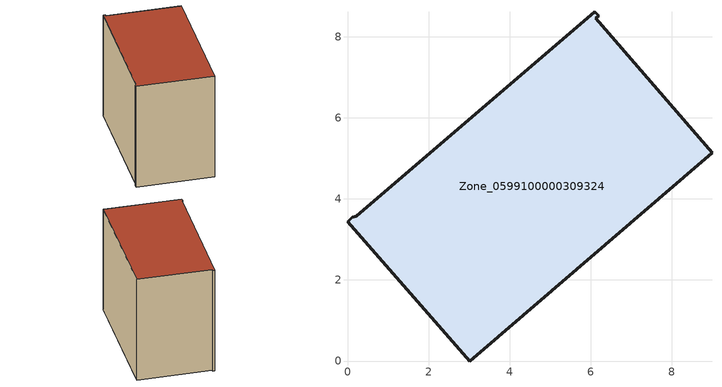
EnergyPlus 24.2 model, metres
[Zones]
Zone_0599100000309324
 floor ground (C_G): 3.01,0 0,3.44 0.12,3.55 0.22,3.57 6.1,8.61 6.19,8.51 6.12,8.45 8.99,5.14 z0
 wall outside (C_F): 8.99,5.14 6.12,8.45 6.19,8.51 6.1,8.61 0.22,3.57 0.12,3.55 0,3.44 3.01,0 8.99,5.14 z0:6.58
 roof outside (C_R): 6.1,8.61 0.22,3.57 0.12,3.55 0,3.44 3.01,0 8.99,5.14 6.12,8.45 6.19,8.51 z6.58
[BUILDING]
Pand.0599100000309324: North Axis=0; Terrain=City; Loads Convergence Tolerance Value=0.04; Temperature Convergence Tolerance Value=0.4; Solar Distribution=FullExterior; Maximum Number of Warmup Days=25; Minimum Number of Warmup Days=1
[Site:Location]
Rotterdam.The.Hague.AP_ZH_NLD Design_Conditions: Latitude=51.96; Longitude=4.45; Time Zone=1; Elevation=-4.5
[SITE:GROUNDTEMPERATURE:BUILDINGSURFACE]
18, 18, 18, 18, 18, 18, 18, 18, 18, 18, 18, 18
[MATERIAL] Thermal Absorptance=0.9; Solar Absorptance=0.7; Visible Absorptance=0.7
Name | Roughness | Thickness | Conductivity | Density | Specific Heat
G.TI.1946 | MediumSmooth | 0.15 | 1 | 540 | 1210
F.TI.1946 | Rough | 0.3 | 0.857143 | 1920 | 840
R.TI.1946 | MediumRough | 0.2 | 0.1 | 1500 | 1000
[CONSTRUCTION]
C_G: G.TI.1946
C_F: F.TI.1946
C_R: R.TI.1946
[ZONE]
Zone_0599100000309324: Type=1; Multiplier=1; Ceiling Height=Autocalculate; Volume=Autocalculate; Floor Area=autocalculate; Part of Total Floor Area=Yes
[ZONEINFILTRATION:DESIGNFLOWRATE]
Infil_Zone_0599100000309324: Zone or ZoneList or Space or SpaceList=Zone_0599100000309324; Schedule=AlwaysOn; Design Flow Rate Calculation Method=Flow/Area; Flow Rate per Floor Area=0.003; Constant Term Coefficient=1; Temperature Term Coefficient=0; Velocity Term Coefficient=0; Velocity Squared Term Coefficient=0
[HVACTEMPLATE:ZONE:IDEALLOADSAIRSYSTEM]
Zone_0599100000309324: Maximum Heating Supply Air Temperature=50; Minimum Cooling Supply Air Temperature=13; Maximum Heating Supply Air Humidity Ratio=0.0156; Minimum Cooling Supply Air Humidity Ratio=0.0077; Heating Limit=NoLimit; Cooling Limit=NoLimit; Dehumidification Control Type=ConstantSensibleHeatRatio; Cooling Sensible Heat Ratio=0.7; Dehumidification Setpoint=60; Humidification Control Type=None; Humidification Setpoint=30; Outdoor Air Method=None; Outdoor Air Flow Rate per Person=0.00944; Outdoor Air Flow Rate per Zone Floor Area=0; Outdoor Air Flow Rate per Zone=0; Demand Controlled Ventilation Type=None; Outdoor Air Economizer Type=NoEconomizer; Heat Recovery Type=None; Sensible Heat Recovery Effectiveness=0.7; Latent Heat Recovery Effectiveness=0.65
[ZONECONTROL:THERMOSTAT]
ThermostatControl_Zone_0599100000309324: Zone or ZoneList=Zone_0599100000309324; Control Type Schedule=DualSetpointControlType; Control 1=Thermostat_Zone_0599100000309324; Temperature Difference Between Cutout And Setpoint=0
[THERMOSTATSETPOINT:DUALSETPOINT]
Thermostat_Zone_0599100000309324: Heating Setpoint Temperature Schedule=HeatingSetpoint_Zone_0599100000309324; Cooling Setpoint Temperature Schedule=CoolingSetpoint_Zone_0599100000309324
[SCHEDULE:COMPACT]
HeatingSetpoint_Zone_0599100000309324: Through: 12/31, For: AllDays, Until: 24:00, 21
CoolingSetpoint_Zone_0599100000309324: Through: 12/31, For: AllDays, Until: 24:00, 24
DualSetpointControlType: Through: 12/31, For: AllDays, Until: 24:00, 4
AlwaysOn: Through: 12/31, For: AllDays, Until: 24:00, 1
